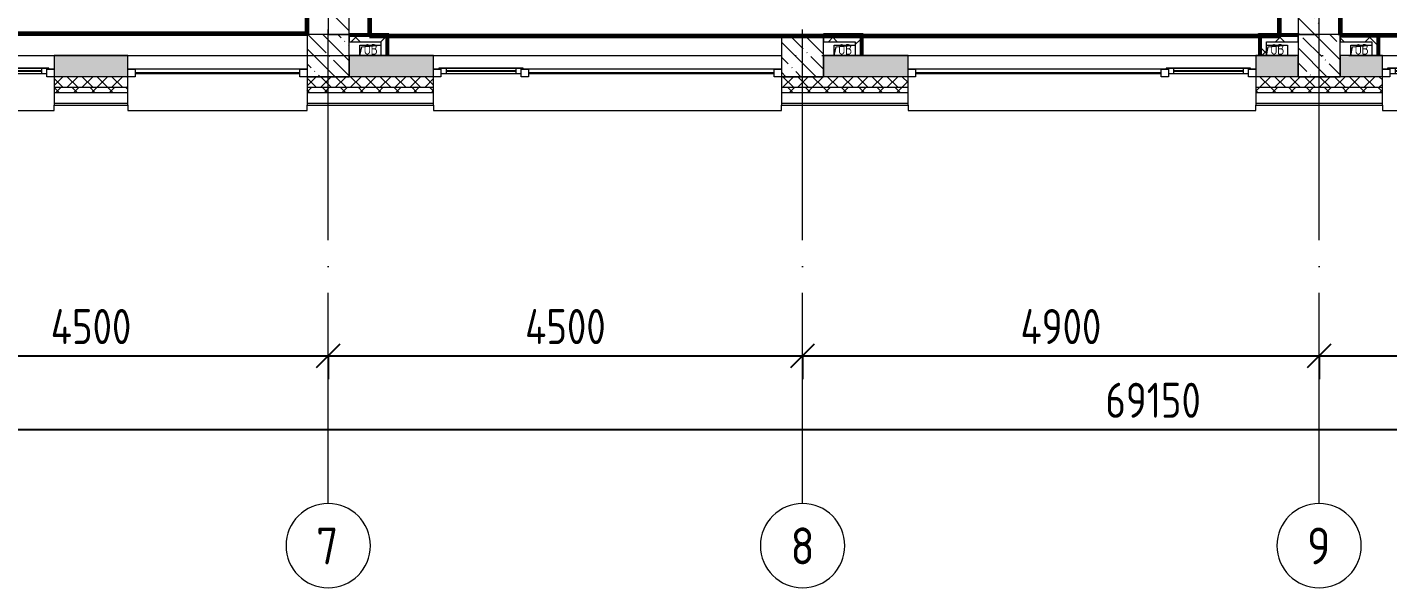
# Model space of a CAD drawing. Header units: millimetres. Extents: x -592259 to 288321, y -552984 to 293768.
# Drawn here: x 23294 to 36200, y -83822 to -78500 of the extents above; entities that cross this region are included whole.
import ezdxf

# ---------------------------------------------------------------- set-up
doc = ezdxf.new("R2010")
doc.units = ezdxf.units.MM
doc.linetypes.add('ADSK_Линия сетки', pattern=[2500, 2000, -250, 0, -250])
doc.layers.get('Defpoints').update_dxf_attribs({"color": 250})
for name, color, linetype, lineweight in [('2)Фархверки', 40, 'Continuous', 30), ('6.1) Шпаклевка 5 вып.', 160, 'Continuous', 60), ('A-____-____-DIMS', 250, 'Continuous', 9), ('A-DETL-GENF-OTLN', 250, 'Continuous', 5), ('A-FLOR-____-OTLN', 250, 'Continuous', 9), ('A-GLAZ-____-MCUT', 250, 'Continuous', 9), ('A-GLAZ-____-OTLN', 250, 'Continuous', 5), ('A-WALL-____-MCUT', 250, 'Continuous', 13), ('A-WALL-____-PATT', 250, 'Continuous', 13), ('A-WALL-FNSH-MCUT', 250, 'Continuous', 13), ('I-WALL-____-OTLN', 250, 'Continuous', 9), ('S-COLS-____-MCUT', 250, 'Continuous', 25), ('S-COLS-____-OTLN', 250, 'Continuous', 9), ('S-GRID-____-IDEN', 250, 'Continuous', 9), ('S-GRID-____-OTLN', 250, 'Continuous', 9)]:
    doc.layers.add(name, color=color, linetype=linetype, lineweight=lineweight)
doc.styles.add('GOST Common', font='', dxfattribs={"width": 0.9, "height": 350})
doc.styles.add('ISOCPEUR', font='isocpeur.ttf', dxfattribs={"width": 0.8, "height": 100})
doc.styles.get("Standard").update_dxf_attribs({"font": 'ГОСТ тип А.ttf'})
doc.styles.get('GOST Common').set_extended_font_data('GOST Common')
doc.dimstyles.new('А3', dxfattribs={"dimtxt": 333, "dimasz": 222, "dimexe": 222, "dimexo": 111, "dimgap": 111, "dimtad": 1, "dimtoh": 1, "dimdec": 0, "dimrnd": 0.0015, "dimzin": 0, "dimdsep": 46, "dimtxsty": 'Standard', "dimblk": 'OBLIQUE', "dimcen": 0, "dimclrd": 7, "dimclre": 7, "dimclrt": 7, "dimadec": 0, "dimazin": 0, "dimtfac": 1, "dimtdec": 0, "dimtofl": 0, "dimtmove": 0, "dimatfit": 3, "dimfxl": 1, "dimtolj": 1, "dimtzin": 0, "dimarcsym": 0})
pattern_1 = [(135, (-601.3, -122294.79), (-142.5612, -142.5612), []), (135, (-458.73, -122294.79), (-142.5612, -142.5612), [252.016, -50.403, 3.353, -47.05])]
pattern_2 = [(45, (-601.3, -122294.79), (-141.42136, 141.42136), []), (135, (-601.3, -122294.79), (-141.42136, -141.42136), [])]

# ---------------------------------------------------------------- blocks, each defined once
blk = doc.blocks.new('Окно_СКБ_2Ст1 - Окно_СКБ_2Ст 3300_ОК2-29018968-АР1_Маркировочный план 2 этажа С1')
at = {"layer": 'A-GLAZ-____-MCUT'}
for p, q in [((-1650, -195), (-1650, -125)), ((-1650, -125), (-1580, -125)), ((-1580, -125), (-1580, -195)), ((750, -195), (750, -125)), ((750, -125), (820, -125)), ((820, -125), (820, -195)), ((1580, -195), (1580, -125)), ((1580, -125), (1650, -125)), ((1650, -125), (1650, -195)), ((-1580, -195), (-1650, -195)), ((820, -195), (750, -195)), ((820, -195), (800, -195)), ((800, -195), (800, -205)), ((800, -205), (1600, -205)), ((1600, -205), (800, -205)), ((1580, -155), (820, -155)), ((820, -155), (820, -195)), ((870, -205), (870, -155)), ((1530, -205), (1530, -155)), ((1580, -195), (1580, -155)), ((1650, -195), (1580, -195)), ((1600, -195), (1580, -195)), ((1600, -205), (1600, -195))]:
    blk.add_line(p, q, dxfattribs=at)
at = {"layer": 'A-GLAZ-____-MCUT', "lineweight": 5}
for p, q in [((750, -155), (-1580, -155)), ((750, -165), (-1580, -165)), ((870, -175), (1530, -175)), ((1530, -185), (870, -185))]:
    blk.add_line(p, q, dxfattribs=at)
at = {"layer": 'A-GLAZ-____-OTLN'}
for p, q in [((-1650, -195), (800, -195)), ((1600, -195), (1650, -195))]:
    blk.add_line(p, q, dxfattribs=at)
blk = doc.blocks.new('Окно_СКБ_2Ст1 - Окно_СКБ_2Ст 3400-29018936-АР1_Маркировочный план 2 этажа С1')
at = {"layer": 'A-GLAZ-____-MCUT'}
for p, q in [((-1650, -195), (-1650, -125)), ((-1650, -125), (-1580, -125)), ((-1580, -125), (-1580, -195)), ((-820, -195), (-820, -125)), ((-820, -125), (-750, -125)), ((-750, -125), (-750, -195)), ((1580, -195), (1580, -125)), ((1580, -125), (1650, -125)), ((1650, -125), (1650, -195)), ((-1580, -195), (-1650, -195)), ((-1580, -195), (-1600, -195)), ((-1600, -195), (-1600, -205)), ((-1600, -205), (-800, -205)), ((-800, -205), (-1600, -205)), ((-820, -155), (-1580, -155)), ((-1580, -155), (-1580, -195)), ((-1530, -205), (-1530, -155)), ((-870, -205), (-870, -155)), ((-820, -195), (-820, -155)), ((-750, -195), (-820, -195)), ((-800, -195), (-820, -195)), ((-800, -205), (-800, -195)), ((1650, -195), (1580, -195))]:
    blk.add_line(p, q, dxfattribs=at)
at = {"layer": 'A-GLAZ-____-MCUT', "lineweight": 5}
for p, q in [((-1530, -175), (-870, -175)), ((-870, -185), (-1530, -185)), ((1580, -155), (-750, -155)), ((1580, -165), (-750, -165))]:
    blk.add_line(p, q, dxfattribs=at)
at = {"layer": 'A-GLAZ-____-OTLN'}
for p, q in [((-1650, -195), (-1600, -195)), ((-800, -195), (1650, -195))]:
    blk.add_line(p, q, dxfattribs=at)
blk = doc.blocks.new('Окно_СКБ_1Ст1 - 120_Окно_СКБ_1Ст_900_ОК3л-29018700-АР1_Маркировочный план 2 этажа С1')
at = {"layer": 'A-GLAZ-____-MCUT'}
for p, q in [((-450, -195), (-450, -125)), ((-450, -125), (-380, -125)), ((-380, -125), (-380, -195)), ((380, -195), (380, -125)), ((380, -125), (450, -125)), ((450, -125), (450, -195)), ((-380, -195), (-450, -195)), ((-380, -195), (-400, -195)), ((-400, -195), (-400, -205)), ((-400, -205), (400, -205)), ((400, -205), (-400, -205)), ((380, -155), (-380, -155)), ((-380, -155), (-380, -195)), ((-330, -205), (-330, -155)), ((330, -205), (330, -155)), ((380, -195), (380, -155)), ((450, -195), (380, -195)), ((400, -195), (380, -195)), ((400, -205), (400, -195))]:
    blk.add_line(p, q, dxfattribs=at)
at = {"layer": 'A-GLAZ-____-MCUT', "lineweight": 5}
for p, q in [((-330, -175), (330, -175)), ((330, -185), (-330, -185))]:
    blk.add_line(p, q, dxfattribs=at)
at = {"layer": 'A-GLAZ-____-OTLN'}
for p, q in [((-450, -195), (-400, -195)), ((400, -195), (450, -195))]:
    blk.add_line(p, q, dxfattribs=at)
blk = doc.blocks.new('Окно_СКБ_1Ст1 - 120_Окно_СКБ_1Ст_1700_ОК19Л-29018918-АР1_Маркировочный план 2 этажа С1')
at = {"layer": 'A-GLAZ-____-MCUT'}
for p, q in [((-850, -195), (-850, -125)), ((-850, -125), (-780, -125)), ((-780, -125), (-780, -195)), ((780, -195), (780, -125)), ((780, -125), (850, -125)), ((850, -125), (850, -195)), ((-780, -195), (-850, -195)), ((850, -195), (780, -195))]:
    blk.add_line(p, q, dxfattribs=at)
at = {"layer": 'A-GLAZ-____-MCUT', "lineweight": 5}
for p, q in [((780, -155), (-780, -155)), ((780, -165), (-780, -165))]:
    blk.add_line(p, q, dxfattribs=at)
at = {"layer": 'A-GLAZ-____-OTLN'}
blk.add_line((-850, -195), (850, -195), dxfattribs=at)
blk = doc.blocks.new('WNW_Отлив1 - Отлив_металлический 2-28596055-АР1_Маркировочный план 2 этажа С1')
at = {"layer": 'A-GLAZ-____-OTLN'}
for p, q in [((450, 320), (-450, 320)), ((-450, 320), (-450, 270)), ((450, 270), (450, 320))]:
    blk.add_line(p, q, dxfattribs=at)
blk = doc.blocks.new('WNW_Отлив1 - Отлив_металлический 2-28595994-АР1_Маркировочный план 2 этажа С1')
at = {"layer": 'A-GLAZ-____-OTLN'}
for p, q in [((850, 320), (-850, 320)), ((-850, 320), (-850, 270)), ((850, 270), (850, 320))]:
    blk.add_line(p, q, dxfattribs=at)
blk = doc.blocks.new('WNW_Отлив1 - Отлив_металлический 2-28598290-АР1_Маркировочный план 2 этажа С1')
at = {"layer": 'A-GLAZ-____-OTLN'}
for p, q in [((1650, 320), (-1650, 320)), ((-1650, 320), (-1650, 270)), ((1650, 270), (1650, 320))]:
    blk.add_line(p, q, dxfattribs=at)
blk = doc.blocks.new('_Wn_-As_OpeningMEP_floor__Rectangular - _Wn_-As_OpeningMEP_floor__Rectangular-35307840-АР1_Маркировочный план 2 этажа С1')
at = {"layer": 'A-DETL-GENF-OTLN'}
for p, q in [((-100, 0), (-82, 82)), ((-82, 82), (100, 100))]:
    blk.add_line(p, q, dxfattribs=at)
blk = doc.blocks.new('Ось сетки - Круг_Ø8 мм-39983606-АР1_Маркировочный план 2 этажа С1')
at = {"layer": 'S-GRID-____-IDEN'}
for start, end in [(360, 180), (180, 360)]:
    blk.add_arc((0, 0), 4, start, end, dxfattribs=at)
blk = doc.blocks.new('_Oblique')
at = {"color": 0, "linetype": 'ByBlock', "lineweight": -2}
blk.add_line((-0.5, -0.5), (0.5, 0.5), dxfattribs=at)
blk = doc.blocks.new('*D2820')
at = {"layer": 'A-____-____-DIMS', "color": 7, "lineweight": -2, "transparency": 16777216}
for p, q in [((21649, -81620), (26149, -81620)), ((21649, -81631), (21649, -81842)), ((26149, -81631), (26149, -81842))]:
    blk.add_line(p, q, dxfattribs=at)
at = {"layer": 'Defpoints', "color": 0, "transparency": 16777216}
for p in [(21649, -81520), (26149, -81520), (26149, -81620)]:
    blk.add_point(p, dxfattribs=at)
at = {"layer": 'A-____-____-DIMS', "color": 7, "lineweight": -2, "transparency": 16777216, "xscale": 222, "yscale": 222, "zscale": 222, "rotation": 180}
blk.add_blockref('_Oblique', (21649, -81620), dxfattribs=at)
at = {"layer": 'A-____-____-DIMS', "color": 7, "lineweight": -2, "transparency": 16777216, "xscale": 222, "yscale": 222, "zscale": 222}
blk.add_blockref('_Oblique', (26149, -81620), dxfattribs=at)
at = {"layer": 'A-____-____-DIMS', "color": 7, "transparency": 16777216, "insert": (23899, -81342), "char_height": 333, "width": 2.57, "attachment_point": 5}
blk.add_mtext('\\A1;4500', dxfattribs=at)
blk = doc.blocks.new('*D2821')
at = {"layer": 'A-____-____-DIMS', "color": 7, "lineweight": -2, "transparency": 16777216}
for p, q in [((26149, -81620), (30649, -81620)), ((26149, -81631), (26149, -81842)), ((30649, -81631), (30649, -81842))]:
    blk.add_line(p, q, dxfattribs=at)
at = {"layer": 'Defpoints', "color": 0, "transparency": 16777216}
for p in [(26149, -81520), (30649, -81520), (30649, -81620)]:
    blk.add_point(p, dxfattribs=at)
at = {"layer": 'A-____-____-DIMS', "color": 7, "lineweight": -2, "transparency": 16777216, "xscale": 222, "yscale": 222, "zscale": 222, "rotation": 180}
blk.add_blockref('_Oblique', (26149, -81620), dxfattribs=at)
at = {"layer": 'A-____-____-DIMS', "color": 7, "lineweight": -2, "transparency": 16777216, "xscale": 222, "yscale": 222, "zscale": 222}
blk.add_blockref('_Oblique', (30649, -81620), dxfattribs=at)
at = {"layer": 'A-____-____-DIMS', "color": 7, "transparency": 16777216, "insert": (28399, -81342), "char_height": 333, "width": 2.57, "attachment_point": 5}
blk.add_mtext('\\A1;4500', dxfattribs=at)
blk = doc.blocks.new('*D2822')
at = {"layer": 'A-____-____-DIMS', "color": 7, "lineweight": -2, "transparency": 16777216}
for p, q in [((30649, -81620), (35549, -81620)), ((30649, -81631), (30649, -81842)), ((35549, -81631), (35549, -81842))]:
    blk.add_line(p, q, dxfattribs=at)
at = {"layer": 'Defpoints', "color": 0, "transparency": 16777216}
for p in [(30649, -81520), (35549, -81520), (35549, -81620)]:
    blk.add_point(p, dxfattribs=at)
at = {"layer": 'A-____-____-DIMS', "color": 7, "lineweight": -2, "transparency": 16777216, "xscale": 222, "yscale": 222, "zscale": 222, "rotation": 180}
blk.add_blockref('_Oblique', (30649, -81620), dxfattribs=at)
at = {"layer": 'A-____-____-DIMS', "color": 7, "lineweight": -2, "transparency": 16777216, "xscale": 222, "yscale": 222, "zscale": 222}
blk.add_blockref('_Oblique', (35549, -81620), dxfattribs=at)
at = {"layer": 'A-____-____-DIMS', "color": 7, "transparency": 16777216, "insert": (33099, -81342), "char_height": 333, "width": 2.57, "attachment_point": 5}
blk.add_mtext('\\A1;4900', dxfattribs=at)
blk = doc.blocks.new('*D2823')
at = {"layer": 'A-____-____-DIMS', "color": 7, "lineweight": -2, "transparency": 16777216}
for p, q in [((35549, -81620), (40449, -81620)), ((35549, -81631), (35549, -81842)), ((40449, -81631), (40449, -81842))]:
    blk.add_line(p, q, dxfattribs=at)
at = {"layer": 'Defpoints', "color": 0, "transparency": 16777216}
for p in [(35549, -81520), (40449, -81520), (40449, -81620)]:
    blk.add_point(p, dxfattribs=at)
at = {"layer": 'A-____-____-DIMS', "color": 7, "lineweight": -2, "transparency": 16777216, "xscale": 222, "yscale": 222, "zscale": 222, "rotation": 180}
blk.add_blockref('_Oblique', (35549, -81620), dxfattribs=at)
at = {"layer": 'A-____-____-DIMS', "color": 7, "lineweight": -2, "transparency": 16777216, "xscale": 222, "yscale": 222, "zscale": 222}
blk.add_blockref('_Oblique', (40449, -81620), dxfattribs=at)
at = {"layer": 'A-____-____-DIMS', "color": 7, "transparency": 16777216, "insert": (37999, -81342), "char_height": 333, "width": 2.57, "attachment_point": 5}
blk.add_mtext('\\A1;4900', dxfattribs=at)
blk = doc.blocks.new('*D2831')
at = {"layer": 'A-____-____-DIMS', "color": 7, "lineweight": -2, "transparency": 16777216}
for p, q in [((-601, -82320), (68549, -82320)), ((-601, -82331), (-601, -82542)), ((68549, -82331), (68549, -82542))]:
    blk.add_line(p, q, dxfattribs=at)
at = {"layer": 'Defpoints', "color": 0, "transparency": 16777216}
for p in [(-601, -82220), (68549, -82220), (68549, -82320)]:
    blk.add_point(p, dxfattribs=at)
at = {"layer": 'A-____-____-DIMS', "color": 7, "lineweight": -2, "transparency": 16777216, "xscale": 222, "yscale": 222, "zscale": 222, "rotation": 180}
blk.add_blockref('_Oblique', (-601, -82320), dxfattribs=at)
at = {"layer": 'A-____-____-DIMS', "color": 7, "lineweight": -2, "transparency": 16777216, "xscale": 222, "yscale": 222, "zscale": 222}
blk.add_blockref('_Oblique', (68549, -82320), dxfattribs=at)
at = {"layer": 'A-____-____-DIMS', "color": 7, "transparency": 16777216, "insert": (33974, -82042), "char_height": 333, "width": 2.92, "attachment_point": 5}
blk.add_mtext('\\A1;69150', dxfattribs=at)

msp = doc.modelspace()

# ---------------------------------------------------------------- hatches: boundary and pattern name
at = {"layer": 'A-WALL-____-PATT', "lineweight": 15, "true_color": 0x000000}
h = msp.add_hatch(dxfattribs=at)
h.set_pattern_fill('FP_1', color=18, style=0, pattern_type=2)
h.set_pattern_definition([(135, (-601.3, -122294.79), (-141.42136, -141.42136), [])])
h.paths.add_polyline_path([(26348.7078, -78569.7878), (26348.7078, -71519.7878), (26148.7078, -71519.7878), (26148.7078, -78569.7878), (26182.196, -78569.7878)])
h = msp.add_hatch(dxfattribs=at)
h.set_pattern_fill('FP_23', color=18, style=0, pattern_type=2)
h.set_pattern_definition(pattern_1)
h.paths.add_polyline_path([(35348.7078, -78569.7878), (35548.7078, -78569.7878), (35548.7078, -71519.7883), (35348.7078, -71519.7883), (35348.7078, -78264.7853)])
h = msp.add_hatch(dxfattribs=at)
h.set_pattern_fill('FP_25', color=18, style=0, pattern_type=2)
h.set_pattern_definition(pattern_2)
h.paths.add_polyline_path([(26348.6859, -78637.7883), (26648.7078, -78637.7883), (26648.7078, -78587.7883), (26348.6859, -78587.7883)])
h = msp.add_hatch(dxfattribs=at)
h.set_pattern_fill('FP_25', color=18, style=0, pattern_type=2)
h.set_pattern_definition(pattern_2)
h.paths.add_polyline_path([(26698.7078, -78769.7878), (26698.7078, -78587.7883), (26648.7078, -78587.7883), (26648.7078, -78769.7878)])
h = msp.add_hatch(dxfattribs=at)
h.set_pattern_fill('FP_25', color=18, style=0, pattern_type=2)
h.set_pattern_definition(pattern_2)
h.paths.add_polyline_path([(31148.7078, -78637.7883), (31148.7078, -78587.7883), (30848.6859, -78587.7883), (30848.6859, -78637.7883)])
h = msp.add_hatch(dxfattribs=at)
h.set_pattern_fill('FP_25', color=18, style=0, pattern_type=2)
h.set_pattern_definition(pattern_2)
h.paths.add_polyline_path([(31198.7078, -78769.7878), (31198.7078, -78587.7883), (31148.7078, -78587.7883), (31148.7078, -78769.7878)])
h = msp.add_hatch(dxfattribs=at)
h.set_pattern_fill('FP_25', color=18, style=0, pattern_type=2)
h.set_pattern_definition(pattern_2)
h.paths.add_polyline_path([(35048.7078, -78769.7878), (35048.7078, -78587.7528), (34998.7078, -78587.7528), (34998.7078, -78769.7878)])
h = msp.add_hatch(dxfattribs=at)
h.set_pattern_fill('FP_25', color=18, style=0, pattern_type=2)
h.set_pattern_definition(pattern_2)
h.paths.add_polyline_path([(35048.7078, -78637.7528), (35348.6859, -78637.7528), (35348.6859, -78587.7528), (35048.7078, -78587.7528)])
h = msp.add_hatch(dxfattribs=at)
h.set_pattern_fill('FP_25', color=18, style=0, pattern_type=2)
h.set_pattern_definition(pattern_2)
h.paths.add_polyline_path([(36048.7078, -78637.7883), (36048.7078, -78587.7883), (35748.6859, -78587.7883), (35748.6859, -78637.7883), (35881.5295, -78637.7883)])
h = msp.add_hatch(dxfattribs=at)
h.set_pattern_fill('FP_25', color=18, style=0, pattern_type=2)
h.set_pattern_definition(pattern_2)
h.paths.add_polyline_path([(36098.7078, -78769.7878), (36098.7078, -78587.7883), (36048.7078, -78587.7883), (36048.7078, -78769.7878)])
h = msp.add_hatch(dxfattribs=at)
h.set_pattern_fill('FP_24', color=18, style=0, pattern_type=2)
h.set_pattern_definition([(50, (-601.3, -122294.8), (364.3679, -31.8783), [38.1, -419.1]), (355, (-601.3, -122294.8), (-70.4859, 382.1133), [30.48, -335.28]), (100.451, (-570.93, -122297.45), (293.885, 350.2334), [32.38, -356.18]), (46.184, (-601.3, -122193.2), (542.1585, -84.0858), [57.15, -628.65]), (96.636, (-556.1, -122200.2), (474.805, 494.8554), [48.57, -534.27]), (351.184, (-601.3, -122193.2), (474.8102, 494.85), [45.72, -502.92]), (21, (-550.5, -122218.6), (303.2285, -204.5305), [38.1, -419.1]), (326, (-550.5, -122218.6), (123.6039, 368.376), [30.48, -335.28]), (71.451, (-525.22, -122235.63), (426.8341, 163.8427), [32.38, -356.18]), (37.5, (-601.29, -122294.79), (6.17665, 169.11015), [16.764, -314.452, 16.764, -323.596, -336.55]), (37.5, (-601.29, -122294.79), (6.17665, 169.11015), [-671.576, 16.764, -319.786]), (7.5, (-601.3, -122294.79), (133.63888, 200.3615), [16.764, -177.292, 16.764, -306.832, -128.27]), (7.5, (-601.3, -122294.79), (133.63888, 200.3615), [-517.652, 16.764, -111.506]), (327.5, (-714.58, -122294.79), (271.18182, -11.45836), [16.764, -110.236, 16.764, -379.476, -525.78]), (327.5, (-714.58, -122294.79), (271.18182, -11.45836), [-523.24, 16.764, -509.016]), (317.5, (-765.38, -122294.8), (296.2585, 50.85285), [16.764, -148.336, 16.764, -246.38, -373.38]), (317.5, (-765.38, -122294.8), (296.2585, 50.85285), [-428.244, 16.764, -356.616])])
h.paths.add_polyline_path([(68402.8242, -78969.7878), (68448.7078, -78969.7878), (68448.7078, -78769.7878), (66448.7078, -78769.7878), (66448.7078, -78969.7878), (67832.2751, -78969.7878)])
h.paths.add_polyline_path([(64408.981, -78969.7878), (64748.7078, -78969.7878), (64748.7078, -78769.7878), (64048.7078, -78769.7878), (64048.7078, -78969.7878)])
h.paths.add_polyline_path([(62697.3339, -78969.7878), (62748.7078, -78969.7878), (62748.7078, -78769.7878), (61948.7078, -78769.7878), (61948.7078, -78969.7878), (62126.7848, -78969.7878)])
h.paths.add_polyline_path([(59548.7078, -78969.7878), (60248.7078, -78969.7878), (60248.7078, -78769.7878), (59548.7078, -78769.7878)])
h.paths.add_polyline_path([(57562.3926, -78969.7878), (58248.7078, -78969.7878), (58248.7078, -78769.7878), (57448.7078, -78769.7878), (57448.7078, -78969.7878)])
h.paths.add_polyline_path([(53748.7078, -78969.7878), (53748.7078, -78769.7878), (52948.7078, -78769.7878), (52948.7078, -78969.7878), (53568.5494, -78969.7878)])
h.paths.add_polyline_path([(49004.1572, -78969.7878), (49248.7078, -78969.7878), (49248.7078, -78769.7878), (48448.7078, -78769.7878), (48448.7078, -78969.7878)])
h.paths.add_polyline_path([(44748.7078, -78969.7878), (44748.7078, -78769.7878), (43948.7078, -78769.7878), (43948.7078, -78969.7878), (44439.7649, -78969.7878)])
h.paths.add_polyline_path([(41587.0198, -78969.7878), (42248.7078, -78969.7878), (42248.7078, -78769.7878), (41548.7078, -78769.7878), (41548.7078, -78969.7878)])
h.paths.add_polyline_path([(40248.7078, -78969.7878), (40248.7078, -78769.7878), (39448.7078, -78769.7878), (39448.7078, -78969.7878), (39875.3727, -78969.7878)])
h.paths.add_polyline_path([(35881.5295, -78969.7878), (36148.7078, -78969.7878), (36148.7078, -78769.7878), (35748.7078, -78769.7878), (35748.7078, -78969.7878)])
h.paths.add_polyline_path([(34948.7078, -78969.7878), (35348.7078, -78969.7878), (35348.7078, -78769.7878), (34948.7078, -78769.7878), (34948.7078, -78814.4683)])
h.paths.add_polyline_path([(31317.1372, -78969.7878), (31648.7078, -78969.7878), (31648.7078, -78769.7878), (30848.7078, -78769.7878), (30848.7078, -78969.7878)])
h.paths.add_polyline_path([(27148.7078, -78969.7878), (27148.7078, -78769.7878), (26348.7078, -78769.7878), (26348.7078, -78969.7878), (26752.745, -78969.7878)])
h.paths.add_polyline_path([(23548.7078, -78969.7878), (24248.7078, -78969.7878), (24248.7078, -78769.7878), (23548.7078, -78769.7878)])
h.paths.add_polyline_path([(22648.7078, -78969.7878), (22648.7078, -78769.7878), (21848.7078, -78769.7878), (21848.7078, -78969.7878), (22188.3528, -78969.7878)])
h.paths.add_polyline_path([(18148.7078, -78969.7878), (18148.7078, -78769.7878), (17348.7078, -78769.7878), (17348.7078, -78969.7878), (17623.9605, -78969.7878)])
h.paths.add_polyline_path([(13059.5683, -78969.7878), (13648.7078, -78969.7878), (13648.7078, -78769.7878), (12848.7078, -78769.7878), (12848.7078, -78969.7878)])
h.paths.add_polyline_path([(9148.7078, -78969.7878), (9148.7078, -78769.7878), (8348.7078, -78769.7878), (8348.7078, -78969.7878), (9065.7251, -78969.7878)])
h.paths.add_polyline_path([(6212.9799, -78969.7878), (6248.7078, -78969.7878), (6248.7078, -78769.7878), (5548.7078, -78769.7878), (5548.7078, -78969.7878)])
h.paths.add_polyline_path([(4648.7078, -78969.7878), (4648.7078, -78769.7878), (3848.7078, -78769.7878), (3848.7078, -78969.7878), (4501.3328, -78969.7878)])
h.paths.add_polyline_path([(148.7078, -78969.7878), (148.7078, -78769.7878), (-401.3141, -78769.7878), (-401.3141, -78969.7878), (-63.0594, -78969.7878)])
h = msp.add_hatch(dxfattribs=at)
h.set_pattern_fill('FP_17', color=18, style=0, pattern_type=2)
h.set_pattern_definition([(45, (-601.29, -122294.79), (-70.71068, 70.71068), []), (135, (-601.29, -122294.79), (-70.71068, -70.71068), [])])
h.paths.add_polyline_path([(68402.8242, -79069.7878), (68548.7078, -79069.7878), (68548.7078, -78969.7878), (66448.7078, -78969.7878), (66448.7078, -79069.7878), (67832.2751, -79069.7878)])
h.paths.add_polyline_path([(63148.7078, -79069.7878), (63148.7078, -78969.7878), (61948.7078, -78969.7878), (61948.7078, -79069.7878), (62697.3339, -79069.7878)])
h.paths.add_polyline_path([(64408.981, -79069.7878), (64748.7078, -79069.7878), (64748.7078, -78969.7878), (64048.7078, -78969.7878), (64048.7078, -79069.7878)])
h.paths.add_polyline_path([(57448.7078, -79069.7878), (58648.7078, -79069.7878), (58648.7078, -78969.7878), (57448.7078, -78969.7878)])
h.paths.add_polyline_path([(60248.7078, -79069.7878), (60248.7078, -78969.7878), (59548.7078, -78969.7878), (59548.7078, -79069.7878)])
h.paths.add_polyline_path([(53568.5494, -79069.7878), (54148.7078, -79069.7878), (54148.7078, -78969.7878), (52948.7078, -78969.7878), (52948.7078, -79069.7878), (52998.0004, -79069.7878)])
h.paths.add_polyline_path([(49648.7078, -79069.7878), (49648.7078, -78969.7878), (48448.7078, -78969.7878), (48448.7078, -79069.7878), (49574.7062, -79069.7878)])
h.paths.add_polyline_path([(45148.7078, -79069.7878), (45148.7078, -78969.7878), (43948.7078, -78969.7878), (43948.7078, -79069.7878), (45010.314, -79069.7878)])
h.paths.add_polyline_path([(42248.7078, -79069.7878), (42248.7078, -78969.7878), (41548.7078, -78969.7878), (41548.7078, -79069.7878), (41587.0198, -79069.7878)])
h.paths.add_polyline_path([(39875.3727, -79069.7878), (40648.7078, -79069.7878), (40648.7078, -78969.7878), (39448.7078, -78969.7878), (39448.7078, -79069.7878)])
h.paths.add_polyline_path([(34948.7078, -79069.7878), (36148.7078, -79069.7878), (36148.7078, -78969.7878), (34948.7078, -78969.7878)])
h.paths.add_polyline_path([(31648.7078, -79069.7878), (31648.7078, -78969.7878), (30448.7078, -78969.7878), (30448.7078, -79069.7878), (31317.1372, -79069.7878)])
h.paths.add_polyline_path([(26752.745, -79069.7878), (27148.7078, -79069.7878), (27148.7078, -78969.7878), (25948.7078, -78969.7878), (25948.7078, -79069.7878), (26182.196, -79069.7878)])
h.paths.add_polyline_path([(24248.7078, -79069.7878), (24248.7078, -78969.7878), (23548.7078, -78969.7878), (23548.7078, -79069.7878)])
h.paths.add_polyline_path([(21617.8037, -79069.7878), (22648.7078, -79069.7878), (22648.7078, -78969.7878), (21448.7078, -78969.7878), (21448.7078, -79069.7878)])
h.paths.add_polyline_path([(16948.7078, -79069.7878), (18148.7078, -79069.7878), (18148.7078, -78969.7878), (16948.7078, -78969.7878)])
h.paths.add_polyline_path([(13648.7078, -79069.7878), (13648.7078, -78969.7878), (12448.7078, -78969.7878), (12448.7078, -79069.7878), (13630.1173, -79069.7878)])
h.paths.add_polyline_path([(7948.7078, -79069.7878), (9148.7078, -79069.7878), (9148.7078, -78969.7878), (7948.7078, -78969.7878)])
h.paths.add_polyline_path([(6212.9799, -79069.7878), (6248.7078, -79069.7878), (6248.7078, -78969.7878), (5548.7078, -78969.7878), (5548.7078, -79069.7878)])
h.paths.add_polyline_path([(4501.3328, -79069.7878), (4648.7078, -79069.7878), (4648.7078, -78969.7878), (3448.7078, -78969.7878), (3448.7078, -79069.7878), (3930.7838, -79069.7878)])
h.paths.add_polyline_path([(148.7078, -79069.7878), (148.7078, -78969.7878), (-901.3141, -78969.7878), (-901.3141, -79069.7878), (-63.0594, -79069.7878)])
h = msp.add_hatch(dxfattribs=at)
h.set_pattern_fill('FP_16', color=18, style=0, pattern_type=2)
h.set_pattern_definition([(135, (-601.29, -122294.79), (-84.85281, -84.85281), []), (225, (-601.29, -122294.79), (84.85281, -84.85281), [])])
h.paths.add_polyline_path([(64748.7078, -79119.7878), (64748.7078, -79069.7878), (64048.7078, -79069.7878), (64048.7078, -79119.7878), (64408.981, -79119.7878)])
h.paths.add_polyline_path([(66448.7078, -79119.7878), (68548.7078, -79119.7878), (68548.7078, -79069.7878), (66448.7078, -79069.7878)])
h.paths.add_polyline_path([(63148.7078, -79119.7878), (63148.7078, -79069.7878), (61948.7078, -79069.7878), (61948.7078, -79119.7878), (62697.3339, -79119.7878)])
h.paths.add_polyline_path([(59548.7078, -79119.7878), (60248.7078, -79119.7878), (60248.7078, -79069.7878), (59548.7078, -79069.7878)])
h.paths.add_polyline_path([(58648.7078, -79119.7878), (58648.7078, -79069.7878), (57448.7078, -79069.7878), (57448.7078, -79119.7878), (58132.9416, -79119.7878)])
h.paths.add_polyline_path([(52948.7078, -79119.7878), (54148.7078, -79119.7878), (54148.7078, -79069.7878), (52948.7078, -79069.7878)])
h.paths.add_polyline_path([(49574.7062, -79119.7878), (49648.7078, -79119.7878), (49648.7078, -79069.7878), (48448.7078, -79069.7878), (48448.7078, -79119.7878), (49004.1572, -79119.7878)])
h.paths.add_polyline_path([(43948.7078, -79119.7878), (45148.7078, -79119.7878), (45148.7078, -79069.7878), (43948.7078, -79069.7878)])
h.paths.add_polyline_path([(42248.7078, -79119.7878), (42248.7078, -79069.7878), (41548.7078, -79069.7878), (41548.7078, -79119.7878), (41587.0198, -79119.7878)])
h.paths.add_polyline_path([(40445.9217, -79119.7878), (40648.7078, -79119.7878), (40648.7078, -79069.7878), (39448.7078, -79069.7878), (39448.7078, -79119.7878), (39875.3727, -79119.7878)])
h.paths.add_polyline_path([(36148.7078, -79119.7878), (36148.7078, -79069.7878), (34948.7078, -79069.7878), (34948.7078, -79119.7878), (35881.5295, -79119.7878)])
h.paths.add_polyline_path([(31648.7078, -79119.7878), (31648.7078, -79069.7878), (30448.7078, -79069.7878), (30448.7078, -79119.7878), (31317.1372, -79119.7878)])
h.paths.add_polyline_path([(27148.7078, -79119.7878), (27148.7078, -79069.7878), (25948.7078, -79069.7878), (25948.7078, -79119.7878), (26752.745, -79119.7878)])
h.paths.add_polyline_path([(24248.7078, -79119.7878), (24248.7078, -79069.7878), (23548.7078, -79069.7878), (23548.7078, -79119.7878)])
h.paths.add_polyline_path([(22188.3528, -79119.7878), (22648.7078, -79119.7878), (22648.7078, -79069.7878), (21448.7078, -79069.7878), (21448.7078, -79119.7878), (21617.8037, -79119.7878)])
h.paths.add_polyline_path([(18148.7078, -79119.7878), (18148.7078, -79069.7878), (16948.7078, -79069.7878), (16948.7078, -79119.7878), (17623.9605, -79119.7878)])
h.paths.add_polyline_path([(13648.7078, -79119.7878), (13648.7078, -79069.7878), (12448.7078, -79069.7878), (12448.7078, -79119.7878), (13630.1173, -79119.7878)])
h.paths.add_polyline_path([(9148.7078, -79119.7878), (9148.7078, -79069.7878), (7948.7078, -79069.7878), (7948.7078, -79119.7878), (9065.7251, -79119.7878)])
h.paths.add_polyline_path([(5548.7078, -79119.7878), (6248.7078, -79119.7878), (6248.7078, -79069.7878), (5548.7078, -79069.7878)])
h.paths.add_polyline_path([(3930.7838, -79119.7878), (4648.7078, -79119.7878), (4648.7078, -79069.7878), (3448.7078, -79069.7878), (3448.7078, -79119.7878)])
h.paths.add_polyline_path([(-951.3141, -79119.7878), (148.7078, -79119.7878), (148.7078, -79069.7878), (-951.3141, -79069.7878)])
at = {"layer": 'S-COLS-____-OTLN', "lineweight": 5, "true_color": 0x000000}
h = msp.add_hatch(dxfattribs=at)
h.set_pattern_fill('FP_23', color=18, style=0, pattern_type=2)
h.set_pattern_definition(pattern_1)
h.paths.add_polyline_path([(25948.7078, -78969.7878), (26348.7078, -78969.7878), (26348.7078, -78569.7878), (25948.7078, -78569.7878)])
h = msp.add_hatch(dxfattribs=at)
h.set_pattern_fill('FP_23', color=18, style=0, pattern_type=2)
h.set_pattern_definition(pattern_1)
h.paths.add_polyline_path([(30448.7078, -78969.7878), (30848.7078, -78969.7878), (30848.7078, -78569.7878), (30448.7078, -78569.7878)])
h = msp.add_hatch(dxfattribs=at)
h.set_pattern_fill('FP_23', color=18, style=0, pattern_type=2)
h.set_pattern_definition(pattern_1)
h.paths.add_polyline_path([(35348.7078, -78969.7878), (35748.7078, -78969.7878), (35748.7078, -78569.7878), (35348.7078, -78569.7878), (35348.7078, -78769.7878)])

# ---------------------------------------------------------------- linework, layer by layer
at = {"layer": '6.1) Шпаклевка 5 вып.'}
for points in [[(17262.7896, -78559.7878), (25948.6859, -78559.7878), (25948.6859, -71519.7878), (17262.7896, -71519.7878)], [(26540.63, -78582.2878), (35172.5382, -78582.2878), (35172.5382, -71616.5812), (26540.63, -71616.5812)], [(35748.6859, -78575.2878), (44388.6291, -78575.2878), (44388.6291, -71525.9848), (35748.6859, -71525.9848)]]:
    msp.add_lwpolyline(points, close=True, dxfattribs=at)
at = {"layer": 'A-FLOR-____-OTLN', "color": 18, "lineweight": 5, "true_color": 0x000000}
for p, q in [((34973.7078, -78562.7528), (34973.7078, -78559.7528)), ((34973.7078, -78559.7528), (35348.7078, -78559.7528)), ((26448.7078, -78769.7878), (26448.7078, -78669.7878)), ((26448.7078, -78669.7878), (26648.7078, -78669.7878)), ((30948.7078, -78769.7878), (30948.7078, -78669.7878)), ((30948.7078, -78669.7878), (31148.7078, -78669.7878)), ((35048.7078, -78669.7878), (35248.7078, -78669.7878)), ((35248.7078, -78669.7878), (35248.7078, -78769.7878)), ((35848.7078, -78769.7878), (35848.7078, -78669.7878)), ((35848.7078, -78669.7878), (36048.7078, -78669.7878))]:
    msp.add_line(p, q, dxfattribs=at)
at = {"layer": 'A-WALL-____-MCUT', "color": 18, "lineweight": 15, "true_color": 0x000000}
for p, q in [((26148.7078, -71519.7878), (26148.7078, -78569.7878)), ((26348.7078, -78569.7878), (26348.7078, -71519.7878)), ((35348.7078, -71519.7883), (35348.7078, -78569.7878)), ((35548.7078, -78569.7878), (35548.7078, -71519.7883)), ((26148.7078, -78569.7878), (26348.7078, -78569.7878)), ((26711.2078, -78575.2883), (26348.6859, -78575.2883)), ((26348.6859, -78587.7883), (26348.6859, -78637.7883)), ((26698.7078, -78587.7883), (26348.6859, -78587.7883)), ((26698.7078, -78769.7878), (26698.7078, -78587.7883)), ((26711.2078, -78769.7878), (26711.2078, -78575.2883)), ((31211.2078, -78575.2883), (30848.6859, -78575.2883)), ((30848.6859, -78587.7883), (30848.6859, -78637.7883)), ((31198.7078, -78587.7883), (30848.6859, -78587.7883)), ((31198.7078, -78769.7878), (31198.7078, -78587.7883)), ((31211.2078, -78769.7878), (31211.2078, -78575.2883)), ((34986.2078, -78575.2528), (34986.2078, -78769.7878)), ((35348.6859, -78575.2528), (34986.2078, -78575.2528)), ((34998.7078, -78587.7528), (34998.7078, -78769.7878)), ((35348.6859, -78587.7528), (34998.7078, -78587.7528)), ((35348.6859, -78637.7528), (35348.6859, -78587.7528)), ((35348.7078, -78569.7878), (35548.7078, -78569.7878)), ((36111.2078, -78575.2883), (35748.6859, -78575.2883)), ((35748.6859, -78587.7883), (35748.6859, -78637.7883)), ((36098.7078, -78587.7883), (35748.6859, -78587.7883)), ((36098.7078, -78769.7878), (36098.7078, -78587.7883)), ((36111.2078, -78769.7878), (36111.2078, -78575.2883)), ((26348.6859, -78637.7883), (26648.7078, -78637.7883)), ((26648.7078, -78637.7883), (26648.7078, -78769.7878)), ((30848.6859, -78637.7883), (31148.7078, -78637.7883)), ((31148.7078, -78637.7883), (31148.7078, -78769.7878)), ((35048.7078, -78769.7878), (35048.7078, -78637.7528)), ((35048.7078, -78637.7528), (35348.6859, -78637.7528)), ((35748.6859, -78637.7883), (36048.7078, -78637.7883)), ((36048.7078, -78637.7883), (36048.7078, -78769.7878)), ((24248.7078, -78769.7878), (23548.7078, -78769.7878)), ((23548.7078, -78769.7878), (23548.7078, -78969.7878)), ((24248.7078, -78969.7878), (24248.7078, -78769.7878)), ((27148.7078, -78769.7878), (26348.7078, -78769.7878)), ((26348.7078, -78769.7878), (26348.7078, -78969.7878)), ((27148.7078, -78969.7878), (27148.7078, -78769.7878)), ((31648.7078, -78769.7878), (30848.7078, -78769.7878)), ((30848.7078, -78769.7878), (30848.7078, -78969.7878)), ((31648.7078, -78969.7878), (31648.7078, -78769.7878)), ((35348.7078, -78769.7878), (34948.7078, -78769.7878)), ((34948.7078, -78769.7878), (34948.7078, -78969.7878)), ((35348.7078, -78969.7878), (35348.7078, -78769.7878)), ((36148.7078, -78769.7878), (35748.7078, -78769.7878)), ((35748.7078, -78769.7878), (35748.7078, -78969.7878)), ((36148.7078, -78969.7878), (36148.7078, -78769.7878)), ((23548.7078, -78969.7878), (23548.7078, -79119.7878)), ((24248.7078, -78969.7878), (23548.7078, -78969.7878)), ((24248.7078, -79119.7878), (24248.7078, -78969.7878)), ((26348.7078, -78969.7878), (25948.7078, -78969.7878)), ((25948.7078, -78969.7878), (25948.7078, -79119.7878)), ((27148.7078, -78969.7878), (26348.7078, -78969.7878)), ((27148.7078, -79119.7878), (27148.7078, -78969.7878)), ((30848.7078, -78969.7878), (30448.7078, -78969.7878)), ((30448.7078, -78969.7878), (30448.7078, -79119.7878)), ((31648.7078, -78969.7878), (30848.7078, -78969.7878)), ((31648.7078, -79119.7878), (31648.7078, -78969.7878)), ((34948.7078, -78969.7878), (34948.7078, -79119.7878)), ((35348.7078, -78969.7878), (34948.7078, -78969.7878)), ((35748.7078, -78969.7878), (35348.7078, -78969.7878)), ((36148.7078, -78969.7878), (35748.7078, -78969.7878)), ((36148.7078, -79119.7878), (36148.7078, -78969.7878)), ((23548.7078, -79069.7878), (24248.7078, -79069.7878)), ((25948.7078, -79069.7878), (27148.7078, -79069.7878)), ((30448.7078, -79069.7878), (31648.7078, -79069.7878)), ((34948.7078, -79069.7878), (36148.7078, -79069.7878)), ((23548.7078, -79119.7878), (24248.7078, -79119.7878)), ((23548.7078, -79219.7878), (24248.7078, -79219.7878)), ((25948.7078, -79119.7878), (27148.7078, -79119.7878)), ((25948.7078, -79219.7878), (27148.7078, -79219.7878)), ((30448.7078, -79119.7878), (31648.7078, -79119.7878)), ((30448.7078, -79219.7878), (31648.7078, -79219.7878)), ((34948.7078, -79119.7878), (36148.7078, -79119.7878)), ((34948.7078, -79219.7878), (36148.7078, -79219.7878))]:
    msp.add_line(p, q, dxfattribs=at)
at = {"layer": 'A-WALL-FNSH-MCUT', "lineweight": 15}
for p, q in [((26723.7078, -78562.7883), (26348.6859, -78562.7883)), ((26348.6859, -78562.7883), (26348.6859, -78587.7883)), ((26723.7078, -78769.7878), (26723.7078, -78562.7883)), ((31223.7078, -78562.7883), (30848.6859, -78562.7883)), ((30848.6859, -78562.7883), (30848.6859, -78587.7883)), ((31223.7078, -78769.7878), (31223.7078, -78562.7883)), ((34973.7078, -78562.7528), (34973.7078, -78769.7878)), ((35348.6859, -78562.7528), (34973.7078, -78562.7528)), ((35348.6859, -78587.7528), (35348.6859, -78562.7528)), ((36123.7078, -78562.7883), (35748.6859, -78562.7883)), ((35748.6859, -78562.7883), (35748.6859, -78587.7883)), ((36123.7078, -78769.7878), (36123.7078, -78562.7883)), ((23548.7078, -79119.7878), (23548.7078, -79239.7878)), ((23548.7078, -79239.7878), (24248.7078, -79239.7878)), ((24248.7078, -79239.7878), (24248.7078, -79119.7878)), ((25948.7078, -79119.7878), (25948.7078, -79239.7878)), ((25948.7078, -79239.7878), (27148.7078, -79239.7878)), ((27148.7078, -79239.7878), (27148.7078, -79119.7878)), ((30448.7078, -79119.7878), (30448.7078, -79239.7878)), ((30448.7078, -79239.7878), (31648.7078, -79239.7878)), ((31648.7078, -79239.7878), (31648.7078, -79119.7878)), ((34948.7078, -79119.7878), (34948.7078, -79239.7878)), ((34948.7078, -79239.7878), (36148.7078, -79239.7878)), ((36148.7078, -79239.7878), (36148.7078, -79119.7878))]:
    msp.add_line(p, q, dxfattribs=at)
at = {"layer": 'I-WALL-____-OTLN', "color": 18, "lineweight": 15, "true_color": 0x000000}
for p, q in [((22648.7078, -78769.7878), (23548.7078, -78769.7878)), ((24248.7078, -78769.7878), (25948.7078, -78769.7878)), ((27148.7078, -78769.7878), (30448.7078, -78769.7878)), ((31648.7078, -78769.7878), (34948.7078, -78769.7878)), ((36148.7078, -78769.7878), (39448.7078, -78769.7878))]:
    msp.add_line(p, q, dxfattribs=at)
at = {"layer": 'S-COLS-____-MCUT', "color": 18, "lineweight": 5, "true_color": 0x000000}
for p, q in [((26348.7078, -78569.7878), (25948.7078, -78569.7878)), ((25948.7078, -78569.7878), (25948.7078, -78969.7878)), ((26348.7078, -78769.7878), (26348.7078, -78569.7878)), ((30848.7078, -78569.7878), (30448.7078, -78569.7878)), ((30448.7078, -78569.7878), (30448.7078, -78969.7878)), ((30848.7078, -78769.7878), (30848.7078, -78569.7878)), ((35748.7078, -78569.7878), (35348.7078, -78569.7878)), ((35348.7078, -78569.7878), (35348.7078, -78769.7878)), ((35748.7078, -78769.7878), (35748.7078, -78569.7878)), ((25948.7078, -78969.7878), (26348.7078, -78969.7878)), ((30448.7078, -78969.7878), (30848.7078, -78969.7878)), ((35348.7078, -78969.7878), (35748.7078, -78969.7878))]:
    msp.add_line(p, q, dxfattribs=at)
at = {"layer": 'S-COLS-____-OTLN', "color": 18, "lineweight": 5, "true_color": 0x000000}
for p, q in [((26348.7078, -78969.7878), (26348.7078, -78769.7878)), ((30848.7078, -78969.7878), (30848.7078, -78769.7878)), ((35348.7078, -78769.7878), (35348.7078, -78969.7878)), ((35748.7078, -78969.7878), (35748.7078, -78769.7878))]:
    msp.add_line(p, q, dxfattribs=at)
at = {"layer": 'S-GRID-____-OTLN', "color": 18, "linetype": 'ADSK_Линия сетки', "true_color": 0x000000}
for p, q in [((26148.7078, -83022.3092), (26148.7078, -61092.7832)), ((30648.7078, -83022.3092), (30648.7078, -61092.7832)), ((35548.7078, -83022.3092), (35548.7078, -61092.7832)), ((-4170.8434, -78769.7878), (72672.5335, -78769.7878))]:
    msp.add_line(p, q, dxfattribs=at)

# ---------------------------------------------------------------- block references
at = {"layer": 'A-GLAZ-____-OTLN', "color": 18, "true_color": 0x000000}
for p in [(26548.7078, -78769.7878), (31048.7078, -78769.7878), (35148.7078, -78769.7878), (35948.7078, -78769.7878)]:
    msp.add_blockref('_Wn_-As_OpeningMEP_floor__Rectangular - _Wn_-As_OpeningMEP_floor__Rectangular-35307840-АР1_Маркировочный план 2 этажа С1', p, dxfattribs=at)
at = {"layer": 'A-GLAZ-____-OTLN', "color": 18, "true_color": 0x000000, "rotation": 180}
for name, p in [('Окно_СКБ_1Ст1 - 120_Окно_СКБ_1Ст_900_ОК3л-29018700-АР1_Маркировочный план 2 этажа С1', (23098.7078, -79094.7878)), ('Окно_СКБ_1Ст1 - 120_Окно_СКБ_1Ст_1700_ОК19Л-29018918-АР1_Маркировочный план 2 этажа С1', (25098.7078, -79094.7878)), ('Окно_СКБ_2Ст1 - Окно_СКБ_2Ст 3300_ОК2-29018968-АР1_Маркировочный план 2 этажа С1', (28798.7078, -79094.7878)), ('Окно_СКБ_2Ст1 - Окно_СКБ_2Ст 3400-29018936-АР1_Маркировочный план 2 этажа С1', (33298.7078, -79094.7878)), ('Окно_СКБ_2Ст1 - Окно_СКБ_2Ст 3300_ОК2-29018968-АР1_Маркировочный план 2 этажа С1', (37798.7078, -79094.7878)), ('WNW_Отлив1 - Отлив_металлический 2-28596055-АР1_Маркировочный план 2 этажа С1', (23098.7078, -78969.7878)), ('WNW_Отлив1 - Отлив_металлический 2-28595994-АР1_Маркировочный план 2 этажа С1', (25098.7078, -78969.7878)), ('WNW_Отлив1 - Отлив_металлический 2-28598290-АР1_Маркировочный план 2 этажа С1', (28798.7078, -78969.7878)), ('WNW_Отлив1 - Отлив_металлический 2-28598290-АР1_Маркировочный план 2 этажа С1', (33298.7078, -78969.7878)), ('WNW_Отлив1 - Отлив_металлический 2-28598290-АР1_Маркировочный план 2 этажа С1', (37798.7078, -78969.7878))]:
    msp.add_blockref(name, p, dxfattribs=at)
at = {"layer": 'S-GRID-____-IDEN', "color": 18, "true_color": 0x000000, "xscale": 99.99999999999993, "yscale": 99.99999999999993, "zscale": 99.99999999999993}
for p in [(26148.7078, -83422.3092), (30648.7078, -83422.3092), (35548.7078, -83422.3092)]:
    msp.add_blockref('Ось сетки - Круг_Ø8 мм-39983606-АР1_Маркировочный план 2 этажа С1', p, dxfattribs=at)

# ---------------------------------------------------------------- texts
at = {"layer": '2)Фархверки', "char_height": 100, "width": 160.3375, "attachment_point": 1, "style": 'ISOCPEUR'}
for insert in [(26488.7289, -78660.8323), (30988.7289, -78660.8323), (35088.7289, -78660.8323), (35888.7289, -78660.8323)]:
    msp.add_mtext('ОВ', dxfattribs=dict(at, insert=insert))
at = {"layer": 'S-GRID-____-IDEN', "color": 18, "true_color": 0x000000, "char_height": 350, "width": 274.177125, "attachment_point": 1, "style": 'GOST Common'}
for s, insert in [('\\fGOST Common|b0|i0|c204|p34|;\\W.9;7', (26034.9272, -83249.7759)), ('\\fGOST Common|b0|i0|c204|p34|;\\W.9;8', (30534.9272, -83249.7759)), ('\\fGOST Common|b0|i0|c204|p34|;\\W.9;9', (35434.9272, -83249.7759))]:
    msp.add_mtext(s, dxfattribs=dict(at, insert=insert))

# ---------------------------------------------------------------- dimensions: what is measured, and where the dimension line sits
at = {"layer": 'A-____-____-DIMS', "color": 18, "true_color": 0x000000}
for base, p1, p2, picture, middle in [((26148.7078, -81619.9298), (21648.7078, -81519.9449), (26148.7078, -81519.9449), '*D2820', (23898.7078, -81342.4298)), ((30648.7078, -81619.9298), (26148.7078, -81519.9449), (30648.7078, -81519.9449), '*D2821', (28398.7078, -81342.4298)), ((35548.7078, -81619.9298), (30648.7078, -81519.9449), (35548.7078, -81519.9449), '*D2822', (33098.7078, -81342.4298)), ((40448.7078, -81619.9298), (35548.7078, -81519.9449), (40448.7078, -81519.9449), '*D2823', (37998.7078, -81342.4298)), ((68548.7078, -82319.9298), (-601.2922, -82219.9449), (68548.7078, -82219.9449), '*D2831', (33973.7078, -82042.4298))]:
    dim = msp.add_linear_dim(base=base, p1=p1, p2=p2, dimstyle='А3', dxfattribs=at)
    dim.commit()
    dim.dimension.update_dxf_attribs({"geometry": picture, "text_midpoint": middle})

doc.saveas('drawing.dxf')
